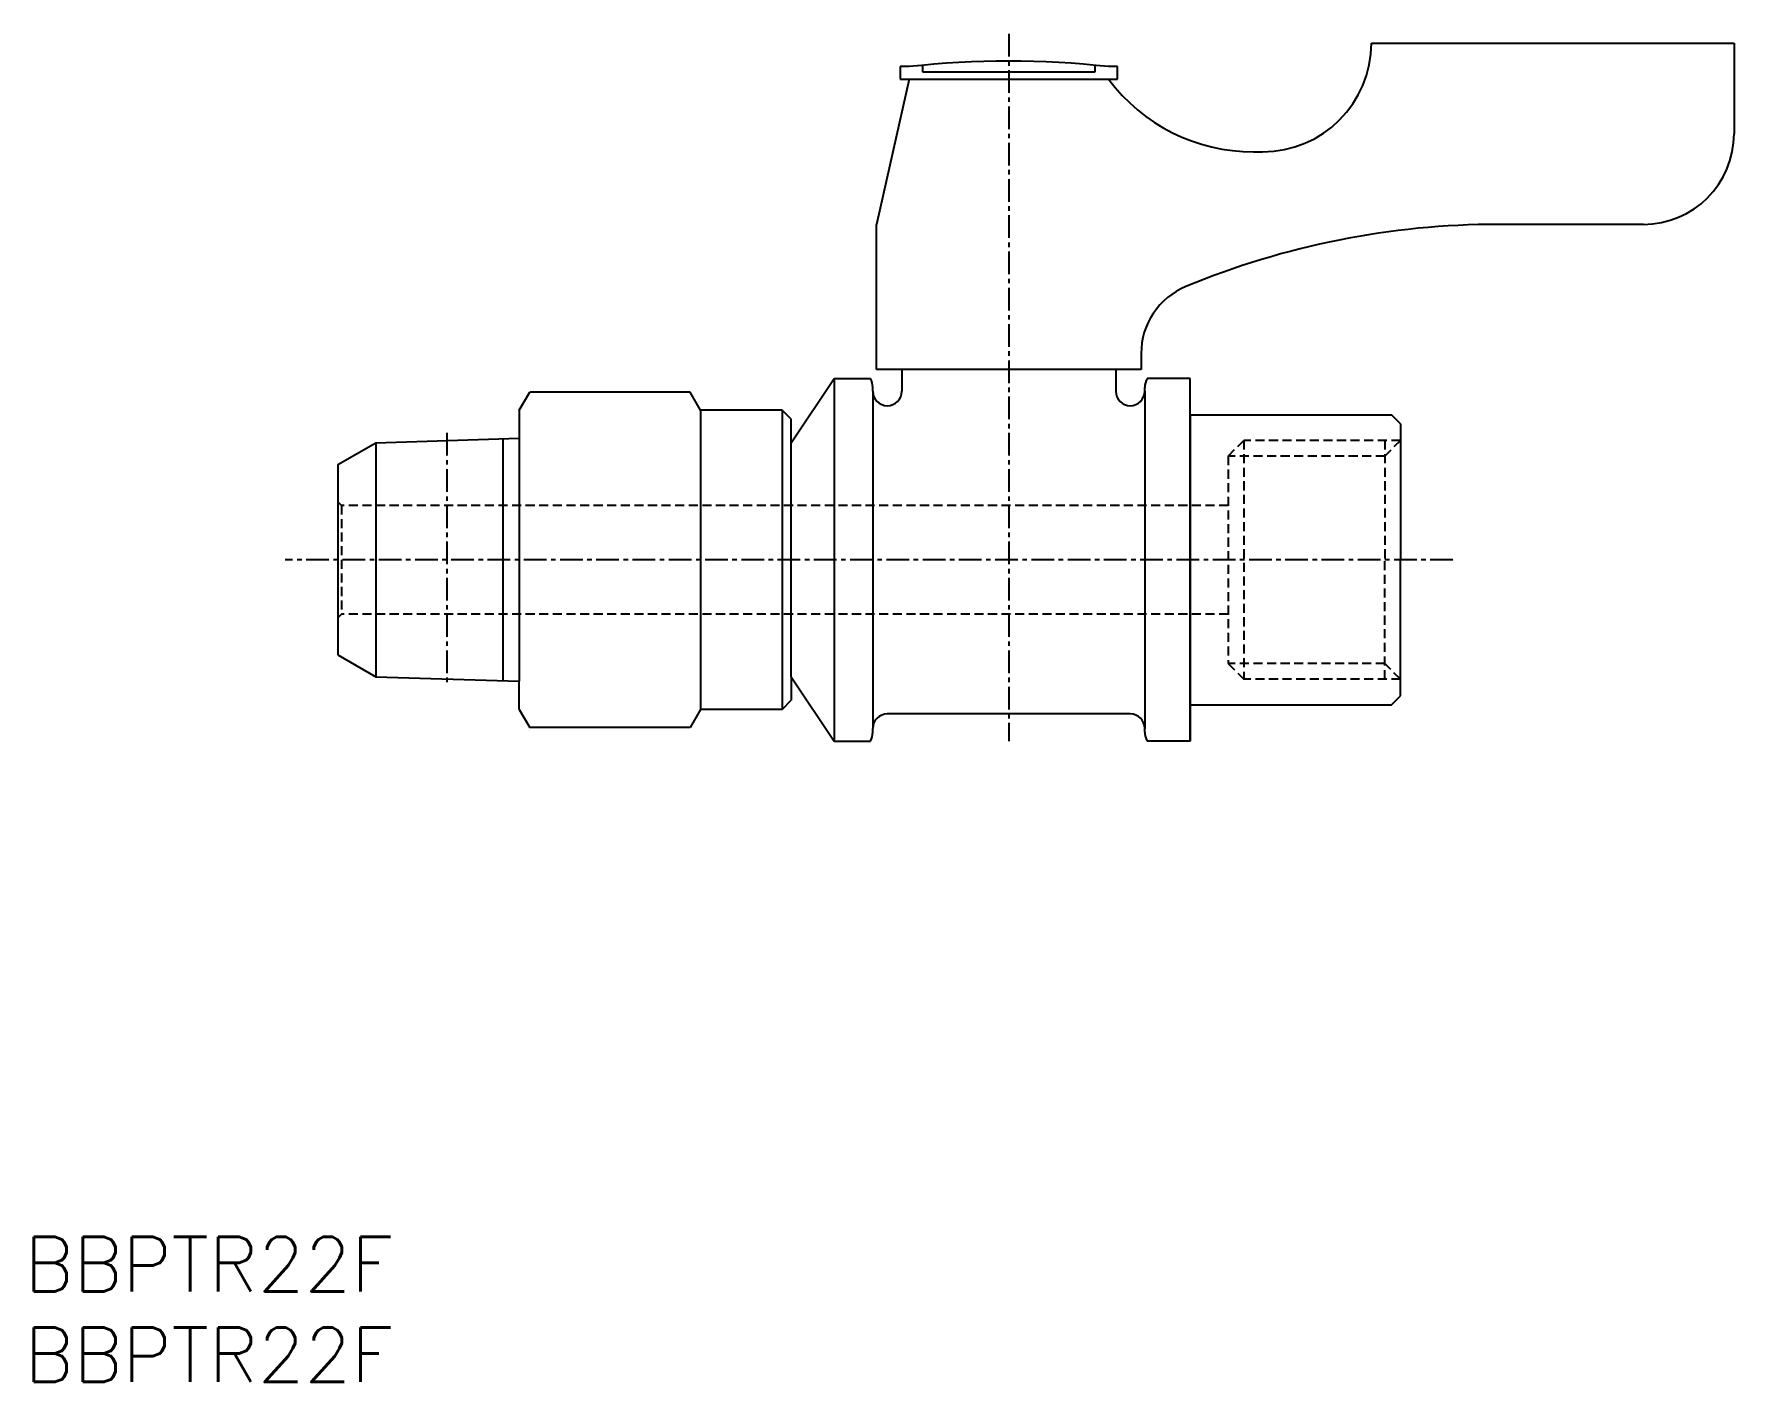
# Model space of a CAD drawing. Extents: x 0.5 to 94.3, y 0 to 74.3.
import ezdxf

# ---------------------------------------------------------------- set-up
doc = ezdxf.new("R2010")
doc.units = 0
doc.linetypes.add('CENTER', pattern=[2, 1.25, -0.25, 0.25, -0.25])
doc.linetypes.add('DASHED', pattern=[0.75, 0.5, -0.25])
doc.layers.get('0').update_dxf_attribs({"linetype": 'CONTINUOUS'})
doc.layers.add('CENTER', color=1, linetype='CENTER')
doc.styles.get("Standard").update_dxf_attribs({"font": 'txt.shx'})

# ---------------------------------------------------------------- blocks, each defined once
blk = doc.blocks.new('*U5')
at = {"color": 7, "linetype": 'CONTINUOUS'}
blk.add_text('BBPTR22F', height=3, dxfattribs=at).set_placement((0, 5))
blk = doc.blocks.new('*U6')
at = {"color": 7, "linetype": 'CONTINUOUS'}
blk.add_text('BBPTR22F', height=3, dxfattribs=at).set_placement((0, 0))

msp = doc.modelspace()

# ---------------------------------------------------------------- linework, layer by layer
for p, q in [((74.28, 73.848), (74.28, 73.848)), ((74.28, 73.848), (94.28, 73.848)), ((94.28, 73.848), (94.28, 68.848)), ((94.28, 73.848), (94.28, 68.848)), ((48.28, 72.548), (48.28, 71.848)), ((48.78, 72.548), (48.28, 72.548)), ((49.53, 72.248), (49.53, 72.624)), ((59.03, 72.248), (49.53, 72.248)), ((59.03, 72.624), (59.03, 72.248)), ((60.28, 72.548), (59.78, 72.548)), ((60.28, 71.848), (60.28, 72.548)), ((48.78, 71.848), (46.98, 63.848)), ((48.28, 71.848), (49.93, 71.848)), ((48.78, 71.848), (59.78, 71.848)), ((58.63, 71.848), (60.28, 71.848)), ((67.78, 67.848), (68.28, 67.848)), ((46.98, 55.848), (46.98, 63.848)), ((89.28, 63.848), (81.28, 63.848)), ((61.58, 56.723), (61.58, 55.848)), ((42.28, 51.798), (44.646, 55.348)), ((44.646, 55.348), (46.646, 55.348)), ((48.38, 55.848), (46.98, 55.848)), ((48.38, 55.848), (48.38, 54.648)), ((61.58, 55.848), (60.18, 55.848)), ((60.18, 55.848), (60.18, 54.648)), ((64.28, 55.348), (61.913, 55.348)), ((64.28, 35.348), (64.28, 55.348)), ((27.28, 53.598), (27.857, 54.598)), ((36.702, 54.598), (27.857, 54.598)), ((37.28, 53.598), (36.702, 54.598)), ((46.78, 54.648), (46.78, 54.848)), ((61.78, 54.648), (61.78, 54.848)), ((27.28, 53.598), (27.28, 52.051)), ((41.78, 53.598), (37.28, 53.598)), ((42.28, 53.098), (41.78, 53.598)), ((47.58, 53.848), (47.58, 53.848)), ((60.98, 53.848), (60.98, 53.848)), ((42.28, 51.798), (42.28, 53.098)), ((64.28, 53.348), (75.38, 53.348)), ((64.28, 53.348), (64.28, 35.348)), ((64.28, 53.348), (64.28, 35.348)), ((75.88, 52.848), (75.38, 53.348)), ((75.88, 52.848), (75.88, 45.348)), ((17.28, 50.598), (19.368, 51.804)), ((19.368, 51.804), (27.28, 52.051)), ((19.368, 51.804), (19.368, 38.892)), ((26.395, 38.672), (26.395, 52.023)), ((17.28, 50.598), (17.28, 40.098)), ((75.88, 37.848), (75.88, 45.348)), ((17.28, 40.098), (19.368, 38.892)), ((19.368, 38.892), (27.28, 38.645)), ((27.28, 37.098), (27.28, 38.645)), ((42.28, 38.898), (44.646, 35.348)), ((42.28, 38.898), (42.28, 37.598)), ((41.78, 37.098), (42.28, 37.598)), ((75.38, 37.348), (75.88, 37.848)), ((27.28, 37.098), (27.857, 36.098)), ((37.28, 37.098), (36.702, 36.098)), ((41.78, 37.098), (37.28, 37.098)), ((60.98, 36.848), (47.58, 36.848)), ((64.28, 37.348), (75.38, 37.348)), ((36.702, 36.098), (27.857, 36.098)), ((46.78, 35.848), (46.78, 36.048)), ((61.78, 35.848), (61.78, 36.048)), ((44.646, 35.348), (46.646, 35.348)), ((64.28, 35.348), (61.913, 35.348))]:
    msp.add_line(p, q)
at = {"color": 7, "linetype": 'CONTINUOUS'}
for p, q in [((44.646, 55.348), (44.646, 35.348)), ((60.18, 55.848), (48.38, 55.848)), ((46.78, 54.648), (46.78, 36.048)), ((61.78, 54.648), (61.78, 36.048)), ((37.28, 53.598), (37.28, 37.098)), ((41.78, 53.598), (41.78, 37.098)), ((27.28, 52.051), (27.28, 38.645)), ((42.28, 38.898), (42.28, 51.798))]:
    msp.add_line(p, q, dxfattribs=at)
at = {"color": 3, "linetype": 'DASHED'}
for p, q in [((66.38, 51.07), (67.236, 51.926)), ((67.236, 51.926), (67.236, 38.769)), ((75.88, 51.926), (67.236, 51.926)), ((75.88, 51.926), (75.024, 51.07)), ((75.024, 51.926), (75.024, 45.348)), ((66.38, 51.07), (66.38, 39.625)), ((75.024, 51.07), (66.38, 51.07)), ((17.48, 48.348), (17.28, 48.548)), ((17.48, 48.348), (17.48, 42.348)), ((66.38, 48.348), (17.48, 48.348)), ((75.024, 38.769), (75.024, 45.348)), ((17.48, 42.348), (17.28, 42.148)), ((66.38, 42.348), (17.48, 42.348)), ((66.38, 39.625), (67.236, 38.769)), ((75.024, 39.625), (66.38, 39.625)), ((75.88, 38.769), (75.024, 39.625)), ((75.88, 38.769), (67.236, 38.769))]:
    msp.add_line(p, q, dxfattribs=at)
for centre, radius, start, end in [((68.28, 73.848), 6, 270, 0), ((54.28, 22.281), 50.567, 83.75574, 96.24426), ((67.78, 77.848), 10, 216.8699, 270), ((89.28, 68.848), 5, 270, 0), ((81.28, 18.848), 45, 90, 112.5151), ((65.58, 56.723), 4, 112.5151, 180), ((45.78, 54.848), 1, 0, 30), ((62.78, 54.848), 1, 150, 180), ((47.58, 54.648), 0.8, 180, 270), ((47.58, 54.648), 0.8, 270, 0), ((60.98, 54.648), 0.8, 180, 270), ((60.98, 54.648), 0.8, 270, 0), ((47.58, 36.048), 0.8, 90, 180), ((60.98, 36.048), 0.8, 0, 90), ((45.78, 35.848), 1, 330, 0), ((62.78, 35.848), 1, 180, 210)]:
    msp.add_arc(centre, radius, start, end)
at = {"layer": 'CENTER', "color": 1, "linetype": 'CENTER'}
for p, q in [((54.28, 74.348), (54.28, 35.348)), ((23.29, 52.348), (23.29, 38.348)), ((78.78, 45.348), (14.371, 45.348))]:
    msp.add_line(p, q, dxfattribs=at)

# ---------------------------------------------------------------- block references
at = {"color": 7, "linetype": 'CONTINUOUS'}
for name in ['*U5', '*U6']:
    msp.add_blockref(name, (0, 0), dxfattribs=at)

doc.saveas('drawing.dxf')
